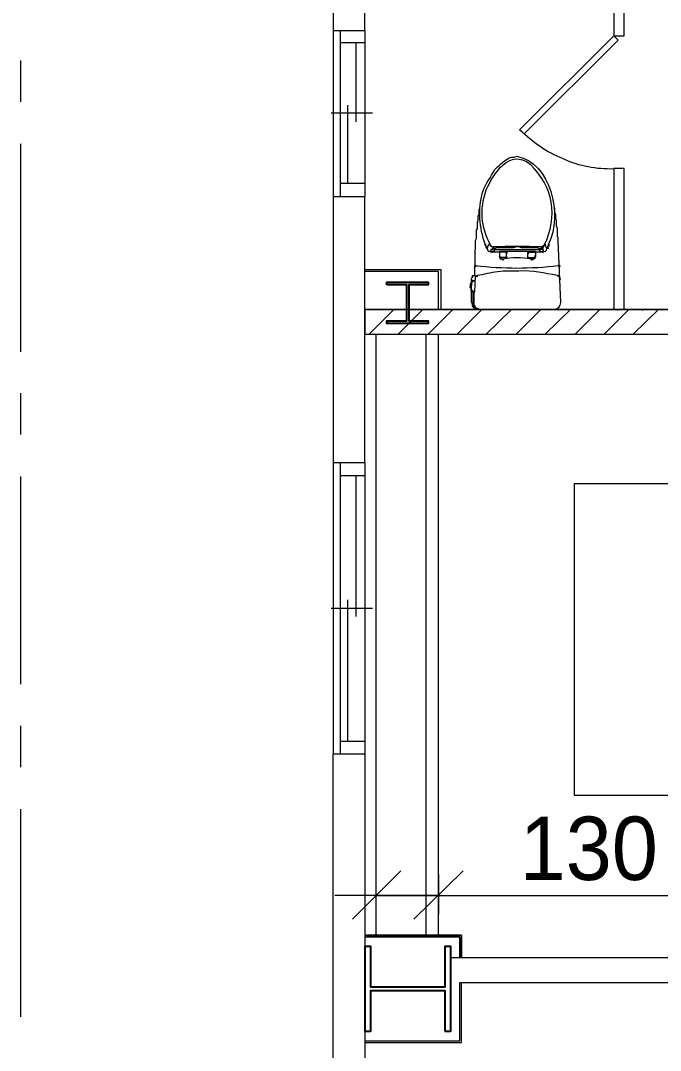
# Model space of a CAD drawing. Header units: millimetres. Extents: x -15161 to 10473752, y -72817 to 33960.
# Drawn here: x 35255.8 to 35563.5, y 18540.1 to 19035.4 of the extents above; entities that cross this region are included whole.
import ezdxf

# ---------------------------------------------------------------- set-up
doc = ezdxf.new("R2010")
doc.units = ezdxf.units.MM
doc.layers.add('PDF2_幾何圖形', color=7, linetype='Continuous')
doc.layers.add('PDF2_文字', color=7, linetype='Continuous')
doc.styles.add('PDF PMingLiU', font='PMingLiU.ttf')

# ---------------------------------------------------------------- blocks, each defined once
blk = doc.blocks.new('二樓建築底圖')
at = {"layer": 'PDF2_幾何圖形', "lineweight": 20}
for points in [[(-1952.34, -5221.67), (-1952.34, -4462.33), (-371.86, -4462.33), (-371.86, -4447.52), (-1967.58, -4447.52), (-1967.58, -5221.67)], [(-1952.34, -5301.67), (-1967.58, -5301.67), (-1967.58, -5429.49), (-1952.34, -5429.49)], [(-1952.34, -5722.82), (-1967.58, -5722.82), (-1967.58, -5569.6), (-1952.34, -5569.6)]]:
    blk.add_lwpolyline(points, close=True, dxfattribs=at)
at = {"layer": 'PDF2_幾何圖形', "lineweight": 0}
for points in [[(-1952.34, -5355.85), (-1952.34, -5367.7), (-1149.4, -5367.7), (-1149.4, -5189.5), (-1413.52, -5189.5), (-1413.52, -5201.78), (-1161.68, -5201.78), (-1161.68, -5355.85), (-1401.67, -5355.85), (-1401.67, -5286.85), (-1413.52, -5286.85), (-1413.52, -5355.85), (-1626.85, -5355.85), (-1626.85, -5286.85), (-1639.12, -5286.85), (-1639.12, -5355.85)], [(-1891.39, -5325.37), (-1891.81, -5325.37), (-1891.81, -5324.95)], [(-1890.97, -5325.79), (-1891.39, -5325.79), (-1891.39, -5325.37)], [(-1890.12, -5326.22), (-1890.54, -5325.79)], [(-1890.12, -5327.06), (-1890.54, -5326.64)], [(-1887.16, -5331.3), (-1887.16, -5330.87), (-1887.58, -5330.87)], [(-1886.31, -5331.72), (-1886.73, -5331.3)], [(-1885.46, -5332.14), (-1885.89, -5331.72)], [(-1885.46, -5332.14), (-1885.89, -5331.72)], [(-1898.59, -5335.11), (-1899.01, -5334.68)], [(-1858.8, -5335.11), (-1858.8, -5334.68), (-1858.38, -5335.11), (-1858.8, -5334.68), (-1859.22, -5334.68)], [(-1858.38, -5335.53), (-1858.8, -5335.11)], [(-1900.28, -5342.72), (-1900.7, -5342.3)]]:
    blk.add_lwpolyline(points, close=True, dxfattribs=at)
at = {"layer": 'PDF2_幾何圖形', "lineweight": 20}
for points in [[(-1931.18, -5355.85), (-1639.12, -5355.85), (-1639.12, -5286.85), (-1626.85, -5286.85), (-1626.85, -5355.85), (-1468.55, -5355.85), (-1413.52, -5355.85), (-1413.52, -5286.85), (-1401.67, -5286.85), (-1401.67, -5355.85), (-1161.68, -5355.85), (-1161.68, -5201.78), (-1413.52, -5201.78), (-1401.67, -5201.78)], [(-1952.34, -5355.85), (-1932.02, -5355.85)], [(-1830.86, -5355.85), (-1830.44, -5356.27)], [(-1819.01, -5355.85), (-1818.59, -5356.27)], [(-1952.34, -5367.7), (-1468.55, -5367.7), (-1149.4, -5367.7)], [(-1906.63, -5679.65), (-1207.81, -5679.65), (-1207.81, -5667.79), (-1910.86, -5667.79)]]:
    blk.add_lwpolyline(points, dxfattribs=at)
at = {"layer": 'PDF2_幾何圖形', "lineweight": 5}
for points in [[(-1832.56, -5201.78), (-1832.56, -5224.21), (-1827.48, -5224.21), (-1827.48, -5201.78)], [(-1967.58, -5221.67), (-1967.58, -5301.67)], [(-1964.19, -5221.67), (-1964.19, -5301.67)], [(-1952.34, -5221.67), (-1952.34, -5301.67)], [(-1877.85, -5269.5), (-1832.56, -5224.21), (-1830.44, -5226.33), (-1875.73, -5271.62)], [(-1952.34, -5227.6), (-1964.19, -5227.6)], [(-1956.57, -5227.6), (-1956.57, -5265.69)], [(-1960.38, -5295.32), (-1960.38, -5257.65)], [(-1948.53, -5261.46), (-1968.43, -5261.46)], [(-1827.48, -5355.85), (-1827.48, -5288.12), (-1832.56, -5288.12), (-1832.56, -5355.85)], [(-1952.34, -5295.32), (-1964.19, -5295.32)], [(-1946.84, -5656.79), (-1946.84, -5367.7)], [(-1916.79, -5656.79), (-1916.79, -5367.7)], [(-1967.58, -5429.49), (-1967.58, -5569.6)], [(-1964.19, -5429.49), (-1964.19, -5569.6)], [(-1952.34, -5429.49), (-1952.34, -5569.6)], [(-1952.34, -5435.84), (-1964.19, -5435.84)], [(-1956.57, -5435.84), (-1956.57, -5503.57)], [(-1960.38, -5563.67), (-1960.38, -5495.52)], [(-1948.53, -5499.76), (-1968.43, -5499.76)], [(-1952.34, -5563.67), (-1964.19, -5563.67)]]:
    blk.add_lwpolyline(points, dxfattribs=at)
at = {"layer": 'PDF2_幾何圖形', "lineweight": 13}
for points in [[(-2117.84, -5236.06), (-2117.84, -5255.96)], [(-2117.84, -5276.27), (-2117.84, -5376.16)], [(-1922.71, -5656.79), (-1922.71, -5367.7)], [(-1916.79, -5656.79), (-1916.79, -5367.7)], [(-2117.84, -5396.06), (-2117.84, -5415.95)], [(-2117.84, -5436.27), (-2117.84, -5536.16)], [(-1618.81, -5439.65), (-1851.6, -5439.65), (-1851.6, -5589.49), (-1741.55, -5589.49)], [(-2117.84, -5556.05), (-2117.84, -5575.94)], [(-2117.84, -5596.26), (-2117.84, -5696.15)]]:
    blk.add_lwpolyline(points, dxfattribs=at)
at = {"layer": 'PDF2_幾何圖形', "lineweight": 0}
for points in [[(-1899.43, -5339.76), (-1899.01, -5322.83), (-1898.59, -5321.56), (-1898.59, -5317.75), (-1898.16, -5316.91), (-1898.16, -5314.79), (-1898.16, -5313.94), (-1897.74, -5313.1), (-1897.74, -5310.98), (-1897.32, -5310.13), (-1897.32, -5308.02), (-1896.89, -5307.17)], [(-1857.95, -5352.46), (-1859.22, -5322.83), (-1859.22, -5321.56), (-1859.65, -5320.72), (-1859.65, -5316.91), (-1860.07, -5315.64), (-1860.07, -5314.79), (-1860.07, -5313.1), (-1860.49, -5311.83), (-1860.49, -5310.13), (-1860.92, -5309.29), (-1860.92, -5307.17)], [(-1894.35, -5324.95), (-1894.35, -5324.52), (-1893.93, -5324.95), (-1894.35, -5324.52), (-1893.93, -5324.95), (-1894.35, -5324.52), (-1893.93, -5324.95), (-1894.35, -5324.52), (-1893.93, -5324.95), (-1894.35, -5324.52)], [(-1865.99, -5327.91), (-1866.42, -5328.33), (-1870.23, -5328.33), (-1870.23, -5327.91), (-1887.58, -5327.91), (-1887.58, -5328.33), (-1891.81, -5328.33), (-1892.24, -5327.91), (-1892.66, -5327.91), (-1893.08, -5327.49), (-1893.08, -5327.06), (-1893.51, -5326.64), (-1893.93, -5326.22), (-1893.51, -5326.64), (-1892.66, -5324.52), (-1892.24, -5324.52)], [(-1864.72, -5326.64), (-1865.57, -5324.52), (-1865.99, -5324.52)], [(-1863.88, -5324.95), (-1863.88, -5324.52), (-1863.45, -5324.95), (-1863.88, -5324.52), (-1863.45, -5324.95), (-1863.88, -5324.52), (-1863.45, -5324.95), (-1863.88, -5324.52), (-1863.45, -5324.95), (-1863.88, -5324.52)], [(-1893.93, -5325.37), (-1894.35, -5324.95), (-1893.93, -5325.37)], [(-1893.93, -5325.79), (-1893.93, -5325.37), (-1893.51, -5325.79)], [(-1893.93, -5326.22), (-1893.93, -5325.79), (-1893.51, -5326.22)], [(-1891.81, -5324.95), (-1891.39, -5325.37)], [(-1891.81, -5327.91), (-1891.39, -5326.64), (-1890.97, -5327.06), (-1891.39, -5326.64), (-1890.97, -5327.06), (-1891.39, -5326.64), (-1890.97, -5327.06), (-1891.39, -5326.64), (-1890.97, -5327.06), (-1891.39, -5326.64), (-1890.97, -5326.64), (-1890.54, -5327.06), (-1890.97, -5326.64), (-1890.54, -5326.64), (-1890.12, -5327.06), (-1868.11, -5327.06)], [(-1891.39, -5327.91), (-1891.81, -5327.91), (-1891.39, -5328.33), (-1891.81, -5327.91), (-1891.39, -5328.33), (-1891.81, -5327.91), (-1891.39, -5328.33), (-1891.81, -5327.91), (-1891.39, -5328.33), (-1891.81, -5327.91), (-1891.39, -5328.33)], [(-1867.69, -5328.33), (-1868.11, -5327.91), (-1867.69, -5328.33), (-1868.11, -5327.91), (-1868.11, -5326.64), (-1869.38, -5326.22), (-1877, -5326.22), (-1878.27, -5325.79), (-1879.54, -5325.79), (-1880.81, -5326.22), (-1888.85, -5326.22), (-1890.12, -5326.64), (-1890.12, -5327.91), (-1889.7, -5328.33), (-1890.12, -5327.91), (-1889.7, -5328.33), (-1890.12, -5327.91), (-1889.7, -5328.33), (-1890.12, -5327.91), (-1889.7, -5328.33), (-1890.12, -5327.91), (-1890.97, -5327.91), (-1890.54, -5328.33), (-1890.97, -5327.91), (-1891.39, -5327.91), (-1890.97, -5328.33), (-1891.39, -5327.91), (-1890.97, -5328.33)], [(-1890.54, -5326.22), (-1890.97, -5325.79), (-1890.54, -5326.22), (-1890.97, -5325.79), (-1890.54, -5326.22), (-1890.97, -5325.79), (-1890.54, -5325.79), (-1890.12, -5326.22)], [(-1890.54, -5326.64), (-1890.12, -5326.64), (-1889.7, -5327.06), (-1890.12, -5326.64), (-1889.7, -5327.06), (-1890.12, -5326.64), (-1889.7, -5327.06), (-1890.12, -5326.64), (-1889.7, -5327.06), (-1890.12, -5326.64), (-1890.12, -5328.33)], [(-1884.62, -5328.33), (-1884.19, -5328.33), (-1883.77, -5328.76), (-1884.19, -5328.33), (-1884.19, -5328.76), (-1883.77, -5329.18), (-1884.19, -5328.76), (-1884.62, -5328.33), (-1887.58, -5328.33), (-1887.58, -5330.03), (-1887.16, -5330.45), (-1887.58, -5330.03), (-1887.58, -5330.45), (-1887.16, -5330.87)], [(-1883.77, -5330.87), (-1884.19, -5330.45), (-1884.19, -5328.76), (-1883.77, -5329.18)], [(-1873.61, -5328.76), (-1874.04, -5328.33), (-1873.61, -5328.33), (-1873.19, -5328.76), (-1873.61, -5328.33), (-1870.23, -5328.33), (-1870.23, -5330.03), (-1869.8, -5330.45), (-1870.23, -5330.03), (-1870.65, -5330.45), (-1870.23, -5330.87), (-1870.65, -5330.45), (-1870.65, -5330.87), (-1870.23, -5331.3), (-1870.65, -5330.87), (-1871.07, -5331.3), (-1870.65, -5331.72), (-1871.07, -5331.3), (-1870.65, -5331.72)], [(-1874.04, -5328.33), (-1874.04, -5328.76), (-1873.61, -5329.18), (-1874.04, -5328.76), (-1873.61, -5329.18)], [(-1874.04, -5328.76), (-1874.04, -5330.45), (-1873.61, -5330.87), (-1873.19, -5331.3), (-1873.61, -5330.87), (-1874.04, -5330.87)], [(-1867.26, -5326.64), (-1867.69, -5326.64), (-1867.26, -5327.06), (-1867.69, -5326.64), (-1868.11, -5326.64), (-1867.69, -5327.06), (-1868.11, -5326.64), (-1867.69, -5327.06), (-1868.11, -5326.64), (-1867.69, -5327.06), (-1868.11, -5326.64), (-1867.69, -5327.06), (-1868.11, -5326.64), (-1868.11, -5328.33)], [(-1868.11, -5327.91), (-1867.69, -5327.91), (-1867.26, -5328.33), (-1867.69, -5327.91), (-1867.26, -5328.33), (-1867.69, -5327.91), (-1867.26, -5327.91), (-1866.84, -5328.33)], [(-1866.42, -5326.22), (-1866.84, -5325.79), (-1867.26, -5325.79), (-1866.84, -5326.22), (-1867.26, -5325.79), (-1866.84, -5326.22), (-1867.26, -5325.79), (-1866.84, -5326.22), (-1867.26, -5325.79), (-1867.69, -5325.79), (-1867.26, -5326.22)], [(-1866.84, -5327.91), (-1866.42, -5327.91), (-1865.99, -5328.33), (-1866.42, -5327.91), (-1865.99, -5328.33), (-1866.42, -5327.91), (-1865.99, -5328.33), (-1866.42, -5327.91), (-1865.99, -5328.33), (-1866.42, -5327.91), (-1865.99, -5328.33), (-1866.42, -5327.91), (-1866.84, -5326.64), (-1866.42, -5327.06), (-1866.84, -5326.64), (-1866.42, -5327.06), (-1866.84, -5326.64), (-1866.42, -5327.06), (-1866.84, -5326.64), (-1866.42, -5327.06), (-1866.84, -5326.64), (-1867.26, -5326.64), (-1866.84, -5327.06), (-1867.26, -5326.64), (-1866.84, -5327.06)], [(-1867.26, -5327.91), (-1866.84, -5327.91), (-1866.42, -5328.33), (-1866.84, -5327.91), (-1866.42, -5328.33)], [(-1866.84, -5325.79), (-1866.84, -5325.37), (-1866.42, -5325.37), (-1865.99, -5325.79)], [(-1866.42, -5325.37), (-1866.42, -5324.95), (-1865.99, -5325.37)], [(-1866.42, -5324.95), (-1865.99, -5324.95)], [(-1864.3, -5325.79), (-1864.3, -5325.37), (-1863.88, -5325.37), (-1863.88, -5324.95), (-1863.45, -5325.37)], [(-1863.88, -5326.22), (-1864.3, -5325.79), (-1864.3, -5326.22), (-1863.88, -5326.64)], [(-1884.62, -5330.87), (-1887.16, -5330.87), (-1887.58, -5330.45), (-1887.58, -5330.87)], [(-1886.73, -5331.3), (-1887.16, -5331.3), (-1886.73, -5331.72), (-1887.16, -5331.3)], [(-1886.31, -5331.72), (-1886.73, -5331.3), (-1886.31, -5331.72)], [(-1885.89, -5331.72), (-1886.31, -5331.72), (-1885.89, -5332.14), (-1886.31, -5331.72), (-1885.89, -5332.14)], [(-1884.19, -5330.45), (-1884.19, -5330.87), (-1883.77, -5331.3), (-1884.19, -5330.87), (-1883.77, -5331.3), (-1884.19, -5330.87), (-1884.62, -5330.87), (-1884.19, -5331.3)], [(-1874.04, -5330.45), (-1874.04, -5330.87), (-1873.61, -5331.3), (-1874.04, -5330.87), (-1873.61, -5331.3)], [(-1873.61, -5330.87), (-1870.65, -5330.87)], [(-1871.92, -5331.72), (-1872.34, -5331.72), (-1871.92, -5332.14), (-1872.34, -5331.72), (-1871.92, -5332.14)], [(-1871.07, -5331.3), (-1871.5, -5331.3), (-1871.07, -5331.72), (-1871.5, -5331.3), (-1871.5, -5331.72), (-1871.92, -5331.72), (-1871.5, -5332.14), (-1871.92, -5331.72), (-1871.5, -5332.14)], [(-1915.52, -5355.85), (-1915.52, -5336.8), (-1952.34, -5336.8)], [(-1916.79, -5355.85), (-1916.79, -5337.65), (-1952.34, -5337.65)], [(-1900.28, -5347.38), (-1900.7, -5346.96), (-1899.43, -5347.38), (-1899.01, -5339.76), (-1898.59, -5339.76), (-1898.16, -5340.19), (-1898.59, -5339.76), (-1898.16, -5339.34), (-1897.74, -5339.76), (-1898.16, -5339.34)], [(-1859.65, -5339.34), (-1859.65, -5339.76), (-1859.22, -5339.76), (-1858.8, -5340.19), (-1858.38, -5340.61)], [(-1899.01, -5339.76), (-1900.7, -5339.76), (-1900.28, -5340.19), (-1900.7, -5339.76), (-1900.28, -5340.19), (-1900.7, -5339.76), (-1900.28, -5340.19), (-1900.7, -5339.76), (-1900.7, -5340.19), (-1900.7, -5340.61), (-1901.13, -5341.03), (-1901.13, -5343.15), (-1901.55, -5343.57), (-1901.55, -5343.99), (-1901.13, -5344.42), (-1901.55, -5343.99), (-1901.55, -5344.42), (-1901.13, -5344.84), (-1901.55, -5344.42), (-1901.13, -5344.84), (-1901.55, -5344.42), (-1901.55, -5344.84)], [(-1900.7, -5347.38), (-1901.13, -5346.96), (-1900.7, -5342.3), (-1900.28, -5342.72), (-1900.7, -5342.3), (-1900.7, -5341.88)], [(-1900.28, -5341.88), (-1900.7, -5341.88), (-1900.28, -5342.3)], [(-1899.86, -5342.3), (-1900.28, -5341.88), (-1899.43, -5341.88)], [(-1899.01, -5340.19), (-1899.01, -5339.76), (-1898.59, -5340.19)], [(-1858.8, -5340.19), (-1858.8, -5340.61), (-1858.38, -5341.03), (-1858.38, -5341.46)], [(-1901.13, -5345.69), (-1901.55, -5345.26), (-1901.55, -5344.84), (-1901.13, -5345.26)], [(-1901.55, -5345.26), (-1901.13, -5345.69), (-1901.13, -5346.11), (-1900.7, -5346.53)], [(-1901.13, -5346.11), (-1901.13, -5346.53), (-1900.7, -5346.96), (-1901.13, -5346.53), (-1901.13, -5352.04), (-1900.7, -5353.31), (-1900.7, -5354.15), (-1900.28, -5354.58)], [(-1901.13, -5346.53), (-1901.13, -5346.96), (-1900.7, -5347.38), (-1901.13, -5346.96), (-1900.7, -5346.96), (-1900.28, -5347.38), (-1900.28, -5347.8), (-1899.86, -5348.23), (-1900.28, -5347.8), (-1899.86, -5348.23)], [(-1899.86, -5347.8), (-1900.28, -5347.38), (-1899.86, -5347.8), (-1900.28, -5347.38), (-1900.28, -5346.96), (-1900.28, -5353.73), (-1899.86, -5354.15), (-1899.86, -5354.58), (-1899.43, -5354.58), (-1899.01, -5355), (-1898.59, -5355.42), (-1898.16, -5355.42), (-1899.01, -5355.42), (-1899.43, -5355)], [(-1899.86, -5346.96), (-1899.86, -5353.73), (-1899.43, -5354.15), (-1899.43, -5354.58), (-1899.01, -5355), (-1898.59, -5355.42), (-1897.74, -5355.42), (-1897.32, -5355.85), (-1860.92, -5355.85)], [(-1900.7, -5354.15), (-1899.86, -5355), (-1899.43, -5355), (-1899.01, -5355.42)], [(-1950.22, -5367.7), (-1938.37, -5355.85)], [(-1936.26, -5367.7), (-1924.41, -5355.85)], [(-1921.87, -5367.7), (-1910.01, -5355.85)], [(-1907.9, -5367.7), (-1896.05, -5355.85)], [(-1893.93, -5367.7), (-1881.66, -5355.85)], [(-1879.54, -5367.7), (-1867.69, -5355.85)], [(-1865.57, -5367.7), (-1853.3, -5355.85)], [(-1851.18, -5367.7), (-1839.33, -5355.85)], [(-1837.21, -5367.7), (-1825.36, -5355.85)], [(-1823.24, -5367.7), (-1810.97, -5355.85)], [(-1916.79, -5637.74), (-1916.36, -5638.17)], [(-1946.84, -5656.37), (-1946.42, -5656.79)], [(-1916.79, -5656.37), (-1916.36, -5656.79)], [(-1952.34, -5656.79), (-1905.78, -5656.79), (-1905.78, -5667.79), (-1905.78, -5656.79), (-1951.49, -5656.79)], [(-1952.34, -5657.64), (-1906.63, -5657.64), (-1906.63, -5667.79), (-1906.63, -5657.64), (-1951.49, -5657.64)], [(-1916.79, -5656.79), (-1916.36, -5657.21)], [(-1952.34, -5707.58), (-1906.63, -5707.58), (-1906.63, -5679.65)], [(-1952.34, -5708.43), (-1905.78, -5708.43), (-1905.78, -5679.65)]]:
    blk.add_lwpolyline(points, dxfattribs=at)
blk.add_lwpolyline([(-1899.43, -5335.11), (-1899.01, -5335.53), (-1899.43, -5335.11), (-1899.43, -5334.68), (-1899.01, -5334.68), (-1898.59, -5335.11), (-1899.01, -5334.68, 0.062898), (-1859.22, -5334.68), (-1858.8, -5335.11)], format="xyb", dxfattribs=at)
at = {"layer": 'PDF2_幾何圖形', "lineweight": 25}
for points in [[(-1941.76, -5343.99), (-1941.76, -5342.72), (-1921.87, -5342.72), (-1921.87, -5343.99), (-1931.18, -5343.99), (-1931.18, -5361.35), (-1921.87, -5361.35), (-1921.87, -5362.62), (-1941.76, -5362.62), (-1941.76, -5361.35), (-1932.02, -5361.35), (-1932.02, -5343.99)], [(-1913.82, -5702.92), (-1910.86, -5702.92), (-1910.86, -5662.29), (-1913.82, -5662.29), (-1913.82, -5681.76), (-1949.38, -5681.76), (-1949.38, -5662.29), (-1952.34, -5662.29), (-1952.34, -5702.92), (-1949.38, -5702.92), (-1949.38, -5683.45), (-1913.82, -5683.45)]]:
    blk.add_lwpolyline(points, close=True, dxfattribs=at)
at = {"layer": 'PDF2_幾何圖形', "lineweight": 9}
for points in [[(-1934.99, -5625.89), (-1958.27, -5649.17)], [(-1946.84, -5646.63), (-1946.84, -5627.58)], [(-1926.52, -5637.74), (-1946.84, -5637.74), (-1966.73, -5637.74)], [(-1946.84, -5637.74), (-1916.79, -5637.74), (-1786.84, -5637.74), (-1766.53, -5637.74)], [(-1916.79, -5637.74), (-1936.68, -5637.74), (-1916.79, -5637.74), (-1896.89, -5637.74)]]:
    blk.add_lwpolyline(points, dxfattribs=at)
for points in [[(-1904.94, -5625.89), (-1928.64, -5649.17)], [(-1916.79, -5627.58), (-1916.79, -5646.63)]]:
    blk.add_lwpolyline(points, close=True, dxfattribs=at)
at = {"layer": 'PDF2_幾何圖形', "lineweight": 5}
blk.add_arc((-1834.33, -5232.49), 55.66, 246.3248, 271.8293, dxfattribs=at)
at = {"layer": 'PDF2_幾何圖形', "lineweight": 0}
blk.add_arc((-1878.9, -5645.84), 320.26, 87.9171, 92.0829, dxfattribs=at)
at = {"layer": 'PDF2_幾何圖形', "lineweight": 5}
blk.add_open_spline([(-1856.68, -5283.47), (-1865.32, -5280.19), (-1871.07, -5275.63), (-1877.85, -5269.5)], degree=3, dxfattribs=at)
at = {"layer": 'PDF2_幾何圖形', "lineweight": 0}
for points in [[(-1893.93, -5298.28), (-1890.21, -5290.54), (-1882.69, -5277.98), (-1872.77, -5286.01)], [(-1889.7, -5288.55), (-1887.88, -5286.49), (-1886.82, -5285.95), (-1885.04, -5284.31)], [(-1885.04, -5284.31), (-1881.49, -5281.73), (-1881.81, -5283.27), (-1879.12, -5282.2)], [(-1879.12, -5282.2), (-1862.89, -5285.2), (-1857.02, -5310.13), (-1863.88, -5324.52)], [(-1895.62, -5299.55), (-1894.01, -5294.54), (-1891.8, -5292.61), (-1889.7, -5288.55)], [(-1865.99, -5324.95), (-1859.19, -5311.33), (-1861.66, -5296.46), (-1872.77, -5286.01)], [(-1894.35, -5324.52), (-1897.22, -5316.55), (-1898.01, -5307.69), (-1895.62, -5299.55)], [(-1891.81, -5324.95), (-1896.57, -5315.48), (-1897.1, -5308.29), (-1893.93, -5298.28)], [(-1865.99, -5327.91), (-1864.91, -5328.08), (-1864.9, -5326.67), (-1864.3, -5326.22)], [(-1872.34, -5331.72), (-1876.82, -5330.66), (-1881.39, -5330.79), (-1885.89, -5331.72)], [(-1898.16, -5339.34), (-1894.9, -5339.04), (-1891.72, -5337.79), (-1888.43, -5337.65)], [(-1888.43, -5337.65), (-1884.35, -5337.01), (-1882.36, -5337.26), (-1878.27, -5337.22)], [(-1878.27, -5337.22), (-1871.14, -5336.88), (-1866.27, -5338.3), (-1859.65, -5339.34)], [(-1860.92, -5355.85), (-1859.1, -5355.27), (-1858.21, -5354.41), (-1857.95, -5352.46)]]:
    blk.add_open_spline(points, degree=3, dxfattribs=at)
at = {"layer": 'PDF2_文字', "insert": (-1877.85, -5615.25), "char_height": 30.475, "attachment_point": 4, "style": 'PDF PMingLiU'}
blk.add_mtext('130', dxfattribs=at)

msp = doc.modelspace()

# ---------------------------------------------------------------- block references
at = {"color": 5}
msp.add_blockref('二樓建築底圖', (37373.63, 24252.3294), dxfattribs=at)

doc.saveas('drawing.dxf')
